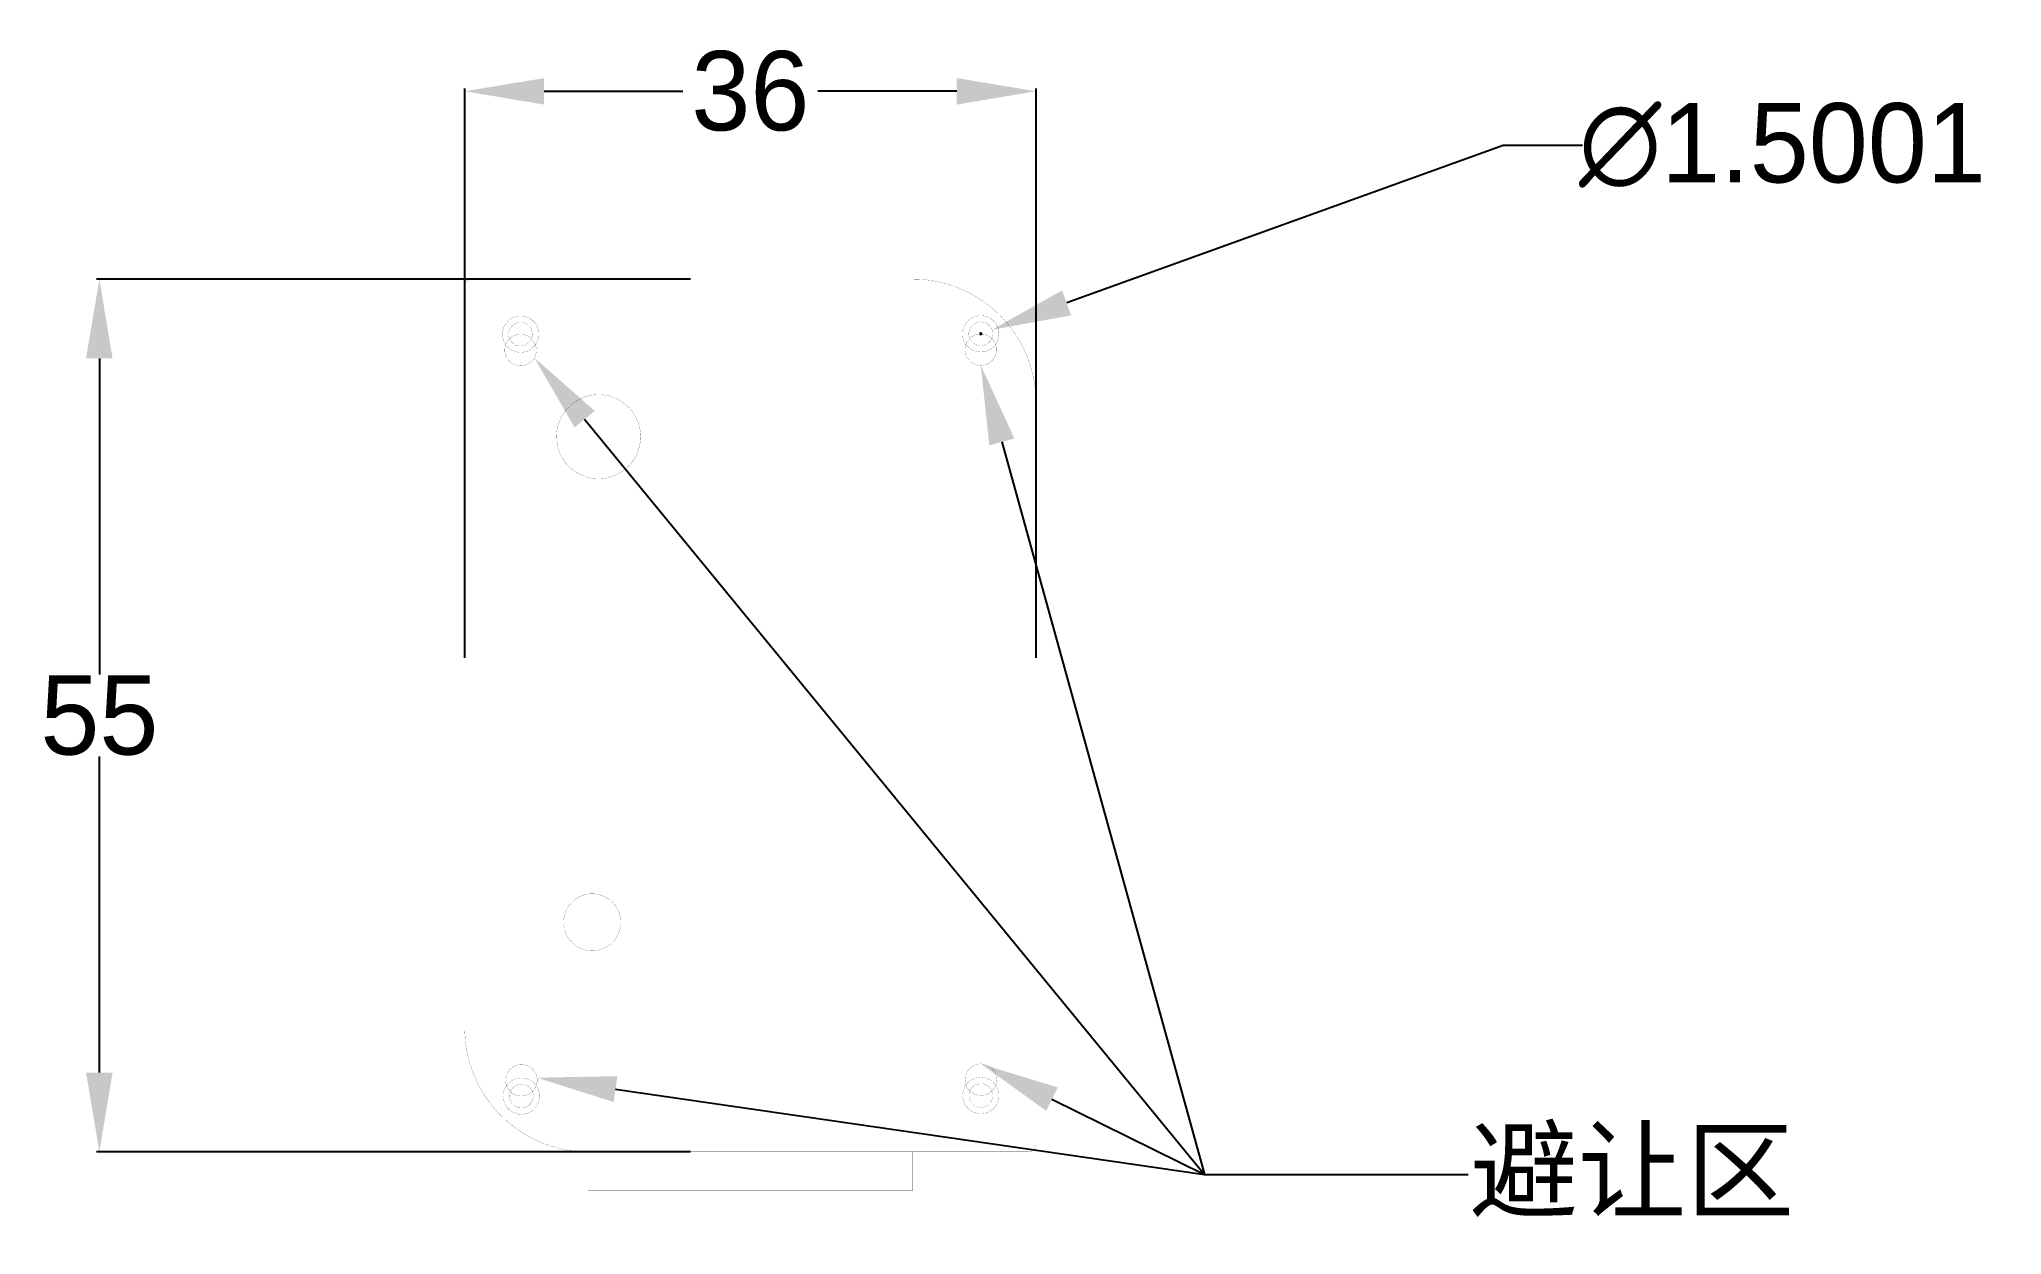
# Model space of a CAD drawing. Extents: x -27 to 97, y -5 to 70.
import ezdxf
from ezdxf import colors
from ezdxf.entities.mleader import LeaderData, LeaderLine
from ezdxf.math import Vec2, Vec3

# ---------------------------------------------------------------- set-up
doc = ezdxf.new("R2010")
doc.units = 0
doc.header["$MEASUREMENT"] = 0
doc.layers.get('0').update_dxf_attribs({"linetype": 'CONTINUOUS'})
doc.layers.get('Defpoints').update_dxf_attribs({"linetype": 'CONTINUOUS'})
doc.layers.add('1', color=2, linetype='CONTINUOUS')
doc.dimstyles.get("Standard").update_dxf_attribs({"dimtxt": 0.18, "dimasz": 0.18, "dimexe": 0.18, "dimexo": 0.0625, "dimgap": 0.09, "dimtad": 0, "dimtih": 1, "dimtoh": 1, "dimdec": 4, "dimzin": 0, "dimdsep": 46, "dimtxsty": 'STANDARD', "dimcen": 0.09, "dimadec": 0, "dimazin": 0, "dimtfac": 1, "dimtdec": 4, "dimtofl": 0, "dimtmove": 0, "dimatfit": 3, "dimfxl": 1, "dimtolj": 1, "dimtzin": 0, "dimarcsym": 0})

# ---------------------------------------------------------------- blocks, each defined once
blk = doc.blocks.new('*D8')
at = {"color": 0, "linetype": 'Continuous', "lineweight": -2, "transparency": 16777216}
for p, q in [((14.22, 55), (-23.2, 55)), ((-23.02, 50), (-23.02, 30.09)), ((-23.02, 5), (-23.02, 24.91)), ((14.22, 0), (-23.2, 0))]:
    blk.add_line(p, q, dxfattribs=at)
at = {"color": 0, "linetype": 'Continuous', "transparency": 16777216}
for points in [[(-23.86, 50), (-22.19, 50), (-23.02, 55)], [(-23.86, 5), (-22.19, 5), (-23.02, 0)]]:
    blk.add_solid(points, dxfattribs=at)
at = {"layer": 'Defpoints', "color": 0, "linetype": 'Continuous', "transparency": 16777216}
for p in [(14.28, 55), (-23.02, 0), (14.28, 0)]:
    blk.add_point(p, dxfattribs=at)
at = {"color": 0, "linetype": 'Continuous', "transparency": 16777216, "insert": (-23.02, 27.5), "char_height": 5, "attachment_point": 5}
blk.add_mtext('\\A1;55', dxfattribs=at)
blk = doc.blocks.new('*D9')
at = {"color": 0, "linetype": 'Continuous', "lineweight": -2, "transparency": 16777216}
for p, q in [((0, 31.13), (0, 67.01)), ((5, 66.83), (13.74, 66.83)), ((31, 66.83), (22.26, 66.83)), ((36, 31.13), (36, 67.01))]:
    blk.add_line(p, q, dxfattribs=at)
at = {"color": 0, "linetype": 'Continuous', "transparency": 16777216}
for points in [[(5, 67.66), (5, 65.99), (0, 66.83)], [(31, 67.66), (31, 65.99), (36, 66.83)]]:
    blk.add_solid(points, dxfattribs=at)
at = {"layer": 'Defpoints', "color": 0, "linetype": 'Continuous', "transparency": 16777216}
for p in [(36, 66.83), (0, 31.07), (36, 31.07)]:
    blk.add_point(p, dxfattribs=at)
at = {"color": 0, "linetype": 'Continuous', "transparency": 16777216, "insert": (18, 66.83), "char_height": 5, "attachment_point": 5}
blk.add_mtext('\\A1;36', dxfattribs=at)
blk = doc.blocks.new('*D10')
at = {"color": 0, "linetype": 'Continuous', "lineweight": -2, "transparency": 16777216}
for p, q in [((65.44, 63.42), (37.93, 53.5)), ((70.44, 63.42), (65.44, 63.42)), ((32.43, 51.55), (32.61, 51.55)), ((32.52, 51.46), (32.52, 51.64))]:
    blk.add_line(p, q, dxfattribs=at)
at = {"color": 0, "linetype": 'Continuous', "transparency": 16777216}
blk.add_solid([(37.64, 54.28), (38.21, 52.71), (33.22, 51.8)], dxfattribs=at)
at = {"layer": 'Defpoints', "color": 0, "linetype": 'Continuous', "transparency": 16777216}
for p in [(31.81, 51.29), (33.22, 51.8)]:
    blk.add_point(p, dxfattribs=at)
at = {"color": 0, "linetype": 'Continuous', "transparency": 16777216, "insert": (83.03, 63.42), "char_height": 5, "attachment_point": 5}
blk.add_mtext('\\A1;∅1.5001', dxfattribs=at)

msp = doc.modelspace()

# ---------------------------------------------------------------- linework, layer by layer
at = {"const_width": 0.01}
for points in [[(14.0931, 57.4333), (14.0931, 55.0014)], [(14.0931, 57.4333), (21.757, 57.4333)], [(21.757, 57.4333), (21.757, 55.0014)], [(7.7653, -2.4339), (7.7653, 0.0015)], [(28.2326, -2.434), (28.2326, 0.0014)], [(7.863, -2.4339), (7.7653, -2.4339)], [(28.2326, -2.434), (7.863, -2.434)]]:
    msp.add_lwpolyline(points, dxfattribs=at)
for points in [[(0, 7.6398), (0, 54.5014, -0.414214), (0.5, 55.0014), (28.0614, 55.0014, -0.414216), (36, 47.3628)], [(4.6648, 51.5238, 0.999984), (2.3744, 51.5239, 1.000016), (4.6648, 51.5238)], [(4.2696, 51.5238, 0.999976), (2.7696, 51.5239, 1.000024), (4.2696, 51.5238)], [(33.6618, 51.5473, 0.999985), (31.3713, 51.5474, 1.000015), (33.6618, 51.5473)], [(33.2666, 51.5473, 0.999977), (31.7665, 51.5474, 1.000023), (33.2666, 51.5473)], [(11.0825, 45.0658, 1.000003), (5.7825, 45.0658, 0.999997), (11.0825, 45.0658)], [(7.9386, 0.0014), (35.5, 0.0014, 0.414214), (36, 0.5014), (36, 47.3628)], [(9.8325, 14.4658, 1.000005), (6.2325, 14.4658, 0.999995), (9.8325, 14.4658)], [(0, 7.6398, 0.414216), (7.9386, 0.0014)], [(4.7174, 3.5132, 0.999982), (2.427, 3.5132, 1.000018), (4.7174, 3.5132)], [(4.3222, 3.5132, 0.999973), (2.8222, 3.5132, 1.000027), (4.3222, 3.5132)], [(33.6659, 3.5499, 0.999982), (31.3756, 3.5499, 1.000018), (33.6659, 3.5499)], [(33.2707, 3.5499, 0.999972), (31.7708, 3.5499, 1.000028), (33.2707, 3.5499)]]:
    msp.add_lwpolyline(points, format="xyb", dxfattribs=at)
msp.add_lwpolyline([(0, 7.6398), (0, 54.5014, -0.414214), (0.5, 55.0014), (28.0614, 55.0014, -0.414216), (36, 47.3628), (36, 0.5014, -0.414214), (35.5, 0.0014), (7.9386, 0.0014, -0.414216)], format="xyb", close=True, dxfattribs=at)
at = {"layer": '1', "const_width": 0.01}
for points in [[(4.5137, 50.5238, 0.999982), (2.5256, 50.5239, 1.000018), (4.5137, 50.5238)], [(33.5107, 50.5473, 0.999983), (31.5226, 50.5474, 1.000017), (33.5107, 50.5473)], [(4.5663, 4.5132, 0.99998), (2.5783, 4.5132, 1.00002), (4.5663, 4.5132)], [(33.5148, 4.5499, 0.999979), (31.5268, 4.5499, 1.000021), (33.5148, 4.5499)]]:
    msp.add_lwpolyline(points, format="xyb", dxfattribs=at)

# ---------------------------------------------------------------- dimensions: what is measured, and where the dimension line sits
at = {"linetype": 'Continuous'}
dim = msp.add_linear_dim(base=(36, 66.82625), p1=(0, 31.0706), p2=(36, 31.0706), dimstyle='Standard', override={"dimtxt": 5, "dimasz": 5, "dimzin": 8}, dxfattribs=at)
dim.commit()
dim.dimension.update_dxf_attribs({"geometry": '*D9', "text_midpoint": (18, 66.82625)})
dim = msp.add_diameter_dim_2p(p1=(31.81096, 51.29294), p2=(33.22214, 51.80173), dimstyle='Standard', override={"dimtxt": 5, "dimasz": 5}, dxfattribs=at)
dim.commit()
dim.dimension.update_dxf_attribs({"geometry": '*D10', "text_midpoint": (83.02601, 63.41604), "dimtype": 163})
dim = msp.add_linear_dim(base=(-23.02298, 0.0014), p1=(14.2807, 55.0014), p2=(14.2807, 0.0014), angle=90, dimstyle='Standard', override={"dimtxt": 5, "dimasz": 5, "dimzin": 8}, dxfattribs=at)
dim.commit()
dim.dimension.update_dxf_attribs({"geometry": '*D8', "text_midpoint": (-23.02298, 27.5014)})

# ---------------------------------------------------------------- leaders
at = {"layer": '1', "linetype": 'Continuous'}
ml = msp.add_multileader_mtext('Standard', dxfattribs=at)
ml.set_content('{\\fSimSun|b0|i0|c134|p2;避让区}', color=256, style='STANDARD')
ml.set_leader_properties()
ml.build(insert=Vec2(0, 0))
ml.multileader.update_dxf_attribs({"text_right_attachment_type": 6, "dogleg_length": 0.36, "arrow_head_size": 5})
ctx = ml.context
ctx.base_point, ctx.char_height, ctx.arrow_head_size, ctx.landing_gap_size, ctx.plane_origin = Vec3(63.22824, -1.42539), 5, 5, 0.09, Vec3(32.5166, 49.55328)
ctx.right_attachment = 6
notes = []
notes.append((ctx, [(0, (1, 1, 0), (46.60546, -1.42539), (1, 0), 16.62278, [(0, [(32.5166, 49.55328)], 0, []), (1, [(32.5208, 5.54388)], 0, []), (2, [(4.38598, 50.03639)], 0, []), (3, [(4.55323, 4.67385)], 0, [])])]))
ctx.mtext.insert, ctx.mtext.flow_direction = Vec3(63.31824, 1.33997), 5
for ctx, leaders in notes:
    for number, flags, end, landing, length, lines in leaders:
        leader = LeaderData()
        leader.index, (leader.has_last_leader_line, leader.has_dogleg_vector, leader.attachment_direction) = number, flags
        leader.last_leader_point, leader.dogleg_vector, leader.dogleg_length = Vec3(end), Vec3(landing), length
        for number, points, colour, breaks in lines:
            line = LeaderLine()
            line.index, line.vertices, line.color, line.breaks = number, Vec3.list(points), colors.encode_raw_color(colour), breaks
            leader.lines.append(line)
        ctx.leaders.append(leader)

doc.saveas('drawing.dxf')
